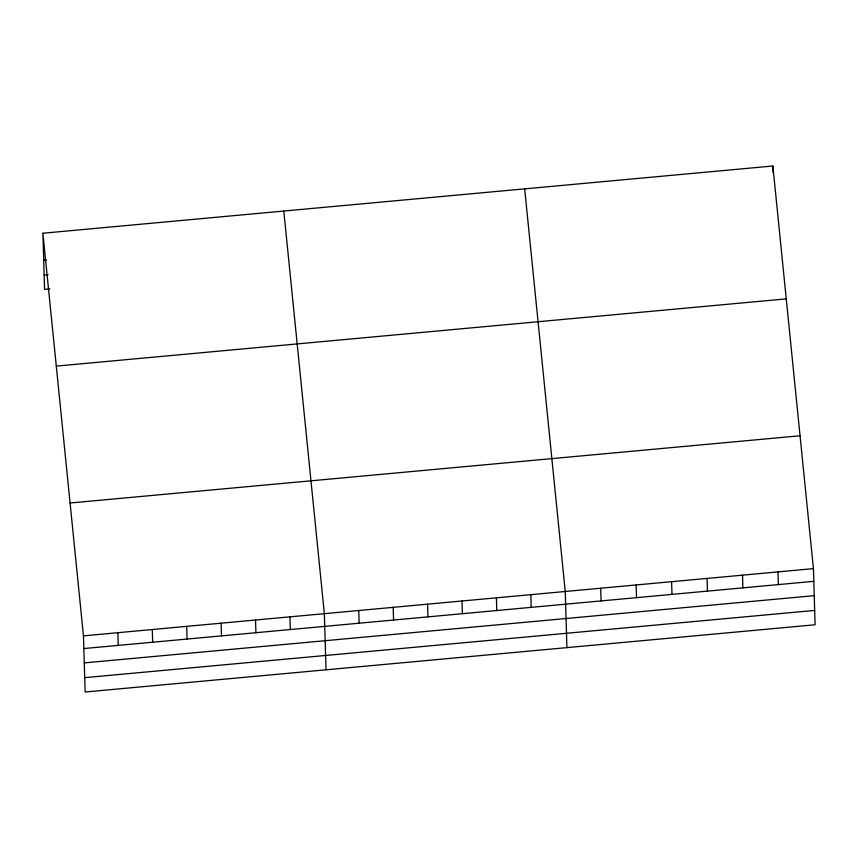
<?xml version="1.0" encoding="UTF-8"?>
<svg xmlns="http://www.w3.org/2000/svg" width="858" height="858" viewBox="0 0 858 858"><rect width="100%" height="100%" fill="white"/><g stroke="black" fill="none" stroke-linecap="round" stroke-linejoin="round"><path stroke-width="1.29" d="M42.9 233.237L772.865 166.002L813.438 568.629L815.1 624.763L85.135 691.998L83.462 635.864L42.9 233.237L44.562 289.371L49.861 288.878M43.704 260.264L46.353 260.028M44.144 275.032L48.112 274.667M56.285 366.109L786.25 298.874M70.077 503.002L800.042 435.767M83.462 635.864L813.438 568.629M83.848 648.562L813.813 581.327M84.266 662.891L814.231 595.656M84.706 677.659L814.671 610.424M524.678 188.867L565.25 591.494L566.913 647.618M283.794 211.047L324.356 613.674L326.019 669.808M772.865 166.002L773.058 172.351M777.981 571.9L778.356 584.598M742.524 575.16L742.899 587.859M707.067 578.431L707.442 591.13M671.61 581.692L671.986 594.39M636.153 584.963L636.529 597.651M600.697 588.223L601.083 600.922M530.834 594.658L531.209 607.357M496.417 597.833L496.793 610.531M462.012 600.997L462.387 613.695M427.595 604.171L427.97 616.87M393.179 607.335L393.554 620.034M358.773 610.51L359.148 623.208M289.94 616.848L290.315 629.547M255.534 620.012L255.909 632.711M221.117 623.187L221.493 635.885M186.701 626.351L187.087 639.049M152.295 629.525L152.67 642.224M117.878 632.7L118.254 645.388"/></g></svg>
